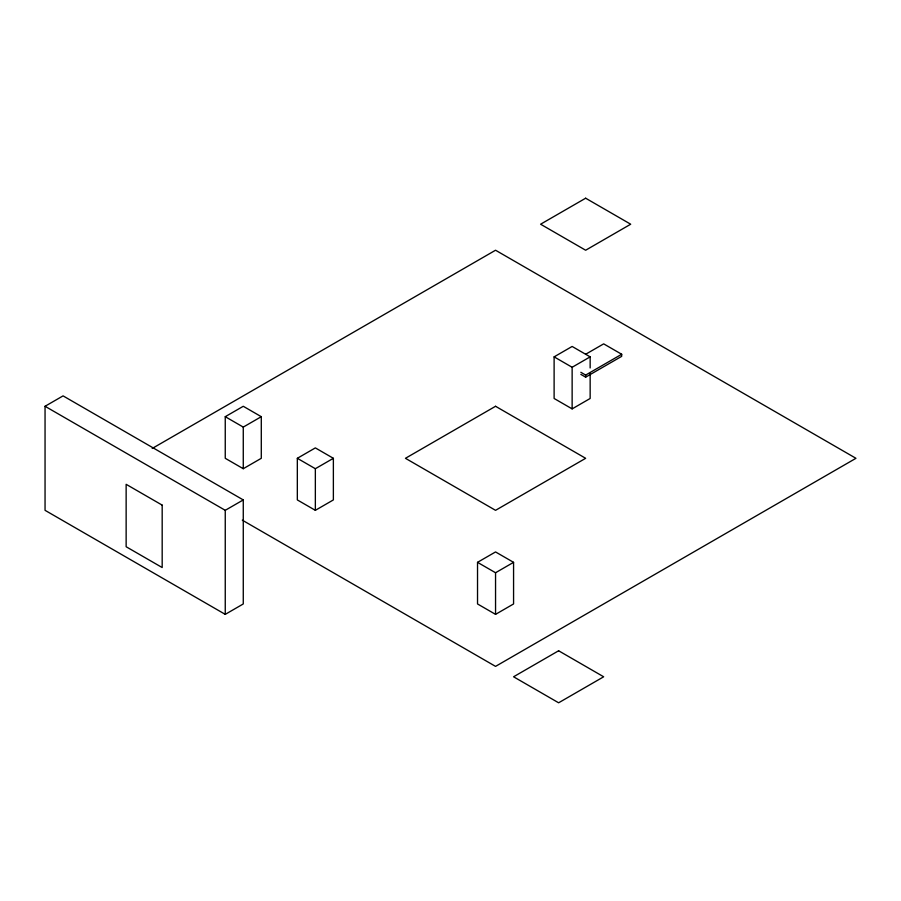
<?xml version="1.0" encoding="UTF-8"?>
<svg xmlns="http://www.w3.org/2000/svg" width="901" height="901" viewBox="0 0 901 901"><rect width="100%" height="100%" fill="white"/><g stroke="black" fill="none" stroke-linecap="round" stroke-linejoin="round"><path stroke-width="1.35" d="M45.05 406.283L63.07 395.877L243.27 499.92L243.27 603.952L225.25 614.358L45.05 510.326L45.05 406.283L225.25 510.315L243.27 499.92M152.201 448.461L495.55 250.23L855.95 458.305L495.55 666.38L242.301 520.159M225.25 416.69L243.27 406.283L261.29 416.69L261.29 458.305L243.27 468.711L225.25 458.305L225.25 416.69L243.27 427.097L261.29 416.69M297.33 458.305L315.35 447.898L333.37 458.305L333.37 499.92L315.35 510.326L297.33 499.92L297.33 458.305L315.35 468.711L333.37 458.305M590.155 373.51L590.155 398.479L572.135 408.885L554.115 398.479L554.115 356.864L572.135 346.457L590.155 356.864L590.155 367.968M585.65 354.262L603.67 343.867L621.69 354.262L621.69 356.345L585.65 377.159L580.841 374.377M554.115 356.864L572.135 367.27L590.155 356.864M580.841 372.293L585.65 375.075L621.69 354.262M477.53 562.337L495.55 551.941L513.57 562.337L513.57 603.952L495.55 614.358L477.53 603.952L477.53 562.337L495.55 572.743L513.57 562.337M585.65 375.075L585.65 377.159M572.135 367.27L572.135 408.885M495.55 572.743L495.55 614.358M315.35 468.711L315.35 510.326M243.27 427.097L243.27 468.711M225.25 510.315L225.25 614.358M585.65 198.209L540.6 224.214L585.65 250.23L630.7 224.214L585.65 198.209M495.55 406.283L405.45 458.305L495.55 510.326L585.65 458.305L495.55 406.283M558.62 650.77L513.57 676.786L558.62 702.791L603.67 676.786L558.62 650.77M162.18 505.123L126.14 484.31L126.14 546.738L162.18 567.54L162.18 505.123"/></g></svg>
